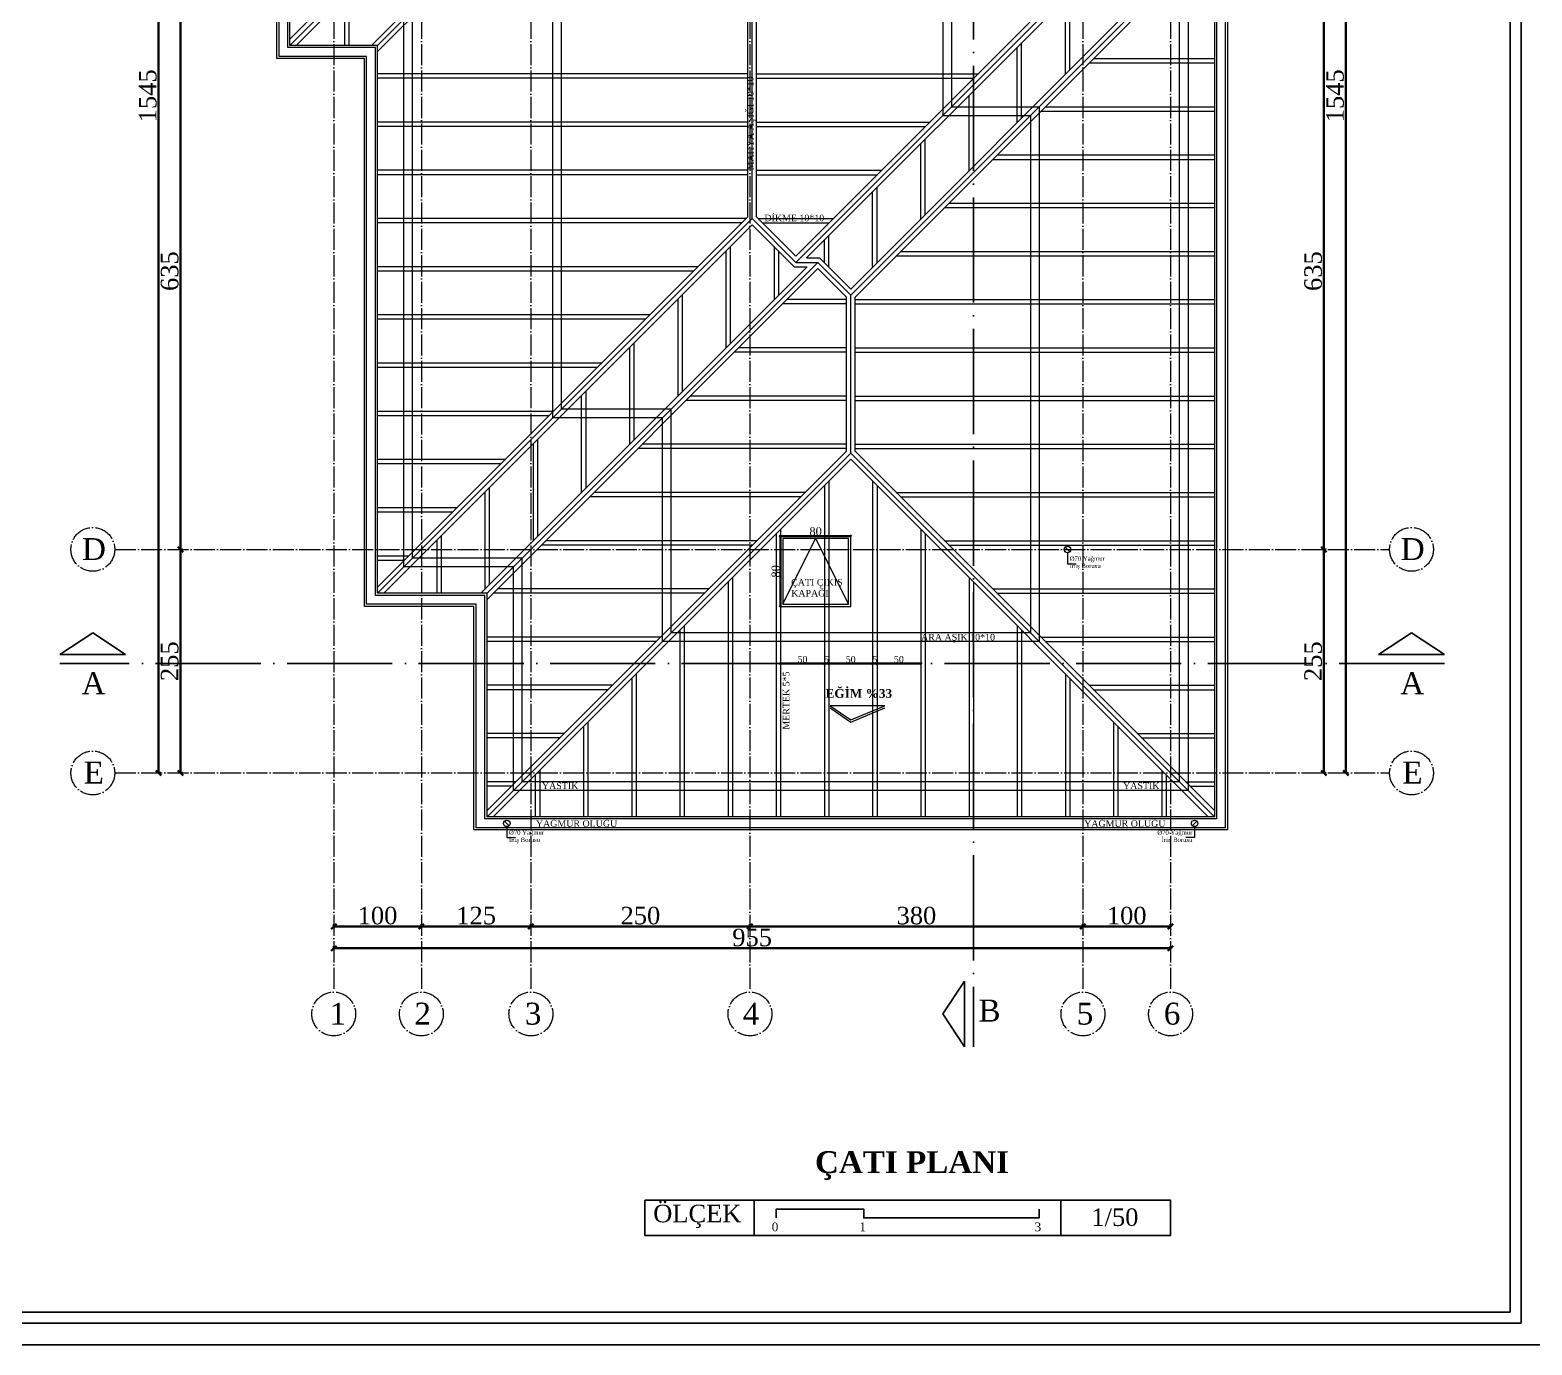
# Model space of a CAD drawing. Header units: metres. Extents: x -5196 to 34307, y 7076 to 19260.
# Drawn here: x 16830 to 18545, y 9174 to 10674 of the extents above; entities that cross this region are included whole.
import ezdxf

# ---------------------------------------------------------------- set-up
doc = ezdxf.new("R2010")
doc.units = ezdxf.units.M
doc.linetypes.add('ACAD_ISO04W100', pattern=[30, 24, -3, 0, -3])
doc.layers.add('YLZ-AKS', color=7, linetype='ACAD_ISO04W100', lineweight=5, true_color=0x2e2f36)
for name, color, linetype, lineweight in [('YLZ-ALAN HESABI', 41, 'Continuous', 35), ('YLZ-DUVAR', 151, 'Continuous', 20), ('YLZ-TEFRİŞ', 191, 'Continuous', 20), ('YLZ-YAĞMUR İNİŞ BORUSU', 223, 'Continuous', 15), ('YLZ-ÇATI', 241, 'Continuous', 13), ('YLZ-ÖLÇÜ', 251, 'Continuous', 5)]:
    doc.layers.add(name, color=color, linetype=linetype, lineweight=lineweight)
for name, color, linetype in [('YLZ-Kesit Çizgisi', 10, 'Continuous'), ('YLZ-PAFTA', 165, 'Continuous'), ('YLZ-YAZI', 113, 'Continuous')]:
    doc.layers.add(name, color=color, linetype=linetype)
doc.styles.add('ARIAL', font='times.ttf')
doc.dimstyles.new('YLZ - Dış Ölçü', dxfattribs={"dimscale": 2, "dimtxt": 10, "dimasz": 3, "dimexe": 1.25, "dimexo": 1, "dimgap": 1, "dimtad": 1, "dimdec": 1, "dimrnd": 0.5, "dimtxsty": 'ARIAL', "dimblk": 'OBLIQUE', "dimcen": 1, "dimclrd": 250, "dimclre": 250, "dimclrt": 150, "dimadec": 0, "dimazin": 0, "dimtfac": 1, "dimtdec": 1, "dimtmove": 1, "dimatfit": 3, "dimldrblk": 'OBLIQUE', "dimfxl": 0, "dimarcsym": 0})
doc.dimstyles.new('YLZ - İç Ölçü', dxfattribs={"dimscale": 0.75, "dimtxt": 10, "dimasz": 3, "dimexe": 1.25, "dimexo": 1, "dimgap": 1, "dimtad": 1, "dimdec": 1, "dimrnd": 0.5, "dimtxsty": 'ARIAL', "dimblk": 'OBLIQUE', "dimcen": 1, "dimclrd": 256, "dimclre": 256, "dimclrt": 125, "dimadec": 0, "dimazin": 0, "dimtfac": 1, "dimtdec": 1, "dimtmove": 1, "dimatfit": 3, "dimldrblk": 'OBLIQUE', "dimfxl": 0, "dimarcsym": 0})

# ---------------------------------------------------------------- blocks, each defined once
blk = doc.blocks.new('Çatı')
at = {"layer": 'YLZ-ÇATI'}
for p, q in [((18588.2, 10526.9), (19020.7, 10959.4)), ((18588.2, 10534), (19013.6, 10959.4)), ((18595.2, 10526.9), (19022.7, 10954.4)), ((18681.1, 10526.9), (19108.6, 10954.4)), ((18688.2, 10526.9), (19115.7, 10954.4)), ((19115.7, 10329.4), (19115.7, 10954.4)), ((19120.7, 10331.5), (19120.7, 10956.5)), ((18688.2, 10519.8), (19110.7, 10942.3)), ((19110.7, 10331.5), (19110.7, 10942.3)), ((19543.2, 10664), (19165.7, 10286.5)), ((19543.2, 10656.9), (19165.7, 10279.4)), ((19550.2, 10656.9), (19177.7, 10284.4)), ((19228.2, 10241.9), (19643.2, 10656.9)), ((19228.2, 10249), (19636.1, 10656.9)), ((19233.2, 10239.8), (19643.2, 10649.8)), ((18650.7, 10526.9), (18650.7, 10582.3)), ((18655.7, 10526.9), (18655.7, 10587.3)), ((19473.2, 10494), (19473.2, 10579.8)), ((19478.2, 10499), (19478.2, 10584.8)), ((19418.2, 10439), (19418.2, 10524.8)), ((19423.2, 10444), (19423.2, 10529.8)), ((19505.2, 10511.9), (19643.2, 10511.9)), ((19110.7, 10494.4), (18688.2, 10494.4)), ((19120.7, 10494.4), (19373.6, 10494.4)), ((19500.2, 10506.9), (19643.2, 10506.9)), ((19110.7, 10489.4), (18688.2, 10489.4)), ((19120.7, 10489.4), (19368.6, 10489.4)), ((19368.2, 10389), (19368.2, 10474.8)), ((19363.2, 10384), (19363.2, 10469.8)), ((19450.2, 10456.9), (19643.2, 10456.9)), ((19110.7, 10439.4), (18688.2, 10439.4)), ((19120.7, 10439.4), (19318.6, 10439.4)), ((19445.2, 10451.9), (19643.2, 10451.9)), ((19110.7, 10434.4), (18688.2, 10434.4)), ((19120.7, 10434.4), (19313.6, 10434.4)), ((19308.2, 10329), (19308.2, 10414.8)), ((19313.2, 10334), (19313.2, 10419.8)), ((19390.2, 10396.9), (19643.2, 10396.9)), ((19395.2, 10401.9), (19643.2, 10401.9)), ((19110.7, 10384.4), (18688.2, 10384.4)), ((19110.7, 10379.4), (18688.2, 10379.4)), ((19120.7, 10384.4), (19263.6, 10384.4)), ((19120.7, 10379.4), (19258.6, 10379.4)), ((19253.2, 10274), (19253.2, 10359.8)), ((19258.2, 10279), (19258.2, 10364.8)), ((19335.2, 10341.9), (19643.2, 10341.9)), ((19340.2, 10346.9), (19643.2, 10346.9)), ((18688.2, 9909), (19110.7, 10331.5)), ((18688.2, 9901.9), (19115.7, 10329.4)), ((19108.6, 10329.4), (18688.2, 10329.4)), ((19103.6, 10324.4), (18688.2, 10324.4)), ((18695.2, 9901.9), (19115.7, 10322.3)), ((19115.7, 10329.4), (19165.7, 10279.4)), ((19115.7, 10322.3), (19163.6, 10274.4)), ((19120.7, 10331.5), (19165.7, 10286.5)), ((19122.7, 10329.4), (19208.6, 10329.4)), ((19127.7, 10324.4), (19203.6, 10324.4)), ((19198.2, 10279), (19198.2, 10304.8)), ((19203.2, 10274), (19203.2, 10309.8)), ((19085.7, 10292.3), (19085.7, 10181.5)), ((19090.7, 10297.3), (19090.7, 10186.5)), ((19140.7, 10297.3), (19140.7, 10236.5)), ((19145.7, 10292.3), (19145.7, 10241.5)), ((19280.2, 10286.9), (19643.2, 10286.9)), ((19285.2, 10291.9), (19643.2, 10291.9)), ((19053.6, 10274.4), (18688.2, 10274.4)), ((19048.6, 10269.4), (18688.2, 10269.4)), ((18806.1, 9901.9), (19178.6, 10274.4)), ((18813.2, 9901.9), (19190.7, 10279.4)), ((18813.2, 9894.8), (19190.7, 10272.3)), ((19163.6, 10274.4), (19178.6, 10274.4)), ((19165.7, 10279.4), (19190.7, 10279.4)), ((19177.7, 10284.4), (19192.7, 10284.4)), ((19190.7, 10279.4), (19228.2, 10241.9)), ((19190.7, 10272.3), (19223.2, 10239.8)), ((19192.7, 10284.4), (19228.2, 10249)), ((19030.7, 10237.3), (19030.7, 10126.5)), ((19035.7, 10242.3), (19035.7, 10131.5)), ((19223.2, 10236.9), (19155.2, 10236.9)), ((19223.2, 10064), (19223.2, 10239.8)), ((19228.2, 10061.9), (19228.2, 10241.9)), ((19233.2, 10064), (19233.2, 10239.8)), ((19233.2, 10236.9), (19643.2, 10236.9)), ((18998.6, 10219.4), (18688.2, 10219.4)), ((19223.2, 10231.9), (19150.2, 10231.9)), ((19233.2, 10231.9), (19643.2, 10231.9)), ((18993.6, 10214.4), (18688.2, 10214.4)), ((18975.7, 10182.3), (18975.7, 10071.5)), ((18980.7, 10187.3), (18980.7, 10076.5)), ((19223.2, 10181.9), (19100.2, 10181.9)), ((19233.2, 10181.9), (19643.2, 10181.9)), ((19223.2, 10176.9), (19095.2, 10176.9)), ((19233.2, 10176.9), (19643.2, 10176.9)), ((18943.6, 10164.4), (18688.2, 10164.4)), ((18938.6, 10159.4), (18688.2, 10159.4)), ((18925.7, 10132.3), (18925.7, 10021.5)), ((18920.7, 10127.3), (18920.7, 10016.5)), ((19223.2, 10121.9), (19040.2, 10121.9)), ((19223.2, 10126.9), (19045.2, 10126.9)), ((19233.2, 10126.9), (19643.2, 10126.9)), ((19233.2, 10121.9), (19643.2, 10121.9)), ((18888.6, 10109.4), (18688.2, 10109.4)), ((18883.6, 10104.4), (18688.2, 10104.4)), ((18813.2, 9654), (19223.2, 10064)), ((18813.2, 9646.9), (19228.2, 10061.9)), ((18865.7, 10072.3), (18865.7, 9961.5)), ((18870.7, 10077.3), (18870.7, 9966.5)), ((19223.2, 10066.9), (18985.2, 10066.9)), ((19223.2, 10071.9), (18990.2, 10071.9)), ((19228.2, 10061.9), (19643.2, 9646.9)), ((19233.2, 10071.9), (19643.2, 10071.9)), ((19233.2, 10066.9), (19643.2, 10066.9)), ((19233.2, 10064), (19643.2, 9654)), ((18833.6, 10054.4), (18688.2, 10054.4)), ((18828.6, 10049.4), (18688.2, 10049.4)), ((18820.2, 9646.9), (19228.2, 10054.8)), ((19228.2, 10054.8), (19636.1, 9646.9)), ((19203.2, 10029.8), (19203.2, 9646.9)), ((19253.2, 10029.8), (19253.2, 9646.9)), ((18810.7, 10017.3), (18810.7, 9906.5)), ((18815.7, 10022.3), (18815.7, 9911.5)), ((19171.1, 10011.9), (18930.2, 10011.9)), ((19176.1, 10016.9), (18935.2, 10016.9)), ((19198.2, 10024.8), (19198.2, 9646.9)), ((19258.2, 10024.8), (19258.2, 9646.9)), ((19280.2, 10016.9), (19643.2, 10016.9)), ((19285.2, 10011.9), (19643.2, 10011.9)), ((18778.6, 9999.4), (18688.2, 9999.4)), ((18773.6, 9994.4), (18688.2, 9994.4)), ((18755.7, 9962.3), (18755.7, 9901.9)), ((18760.7, 9967.3), (18760.7, 9901.9)), ((19121.1, 9961.9), (18880.2, 9961.9)), ((19143.2, 9969.8), (19143.2, 9646.9)), ((19148.2, 9974.8), (19148.2, 9646.9)), ((19308.2, 9974.8), (19308.2, 9646.9)), ((19313.2, 9969.8), (19313.2, 9646.9)), ((19335.2, 9961.9), (19643.2, 9961.9)), ((18723.6, 9944.4), (18688.2, 9944.4)), ((19116.1, 9956.9), (18875.2, 9956.9)), ((19340.2, 9956.9), (19643.2, 9956.9)), ((18718.6, 9939.4), (18688.2, 9939.4)), ((19088.2, 9914.8), (19088.2, 9646.9)), ((19093.2, 9919.8), (19093.2, 9646.9)), ((19363.2, 9919.8), (19363.2, 9646.9)), ((19368.2, 9914.8), (19368.2, 9646.9)), ((19061.1, 9901.9), (18820.2, 9901.9)), ((19066.1, 9906.9), (18825.2, 9906.9)), ((19390.2, 9906.9), (19643.2, 9906.9)), ((19395.2, 9901.9), (19643.2, 9901.9)), ((19033.2, 9859.8), (19033.2, 9646.9)), ((19038.2, 9864.8), (19038.2, 9646.9)), ((19418.2, 9864.8), (19418.2, 9646.9)), ((19423.2, 9859.8), (19423.2, 9646.9)), ((19011.1, 9851.9), (18813.2, 9851.9)), ((19006.1, 9846.9), (18813.2, 9846.9)), ((19445.2, 9851.9), (19643.2, 9851.9)), ((19450.2, 9846.9), (19643.2, 9846.9)), ((18978.2, 9804.8), (18978.2, 9646.9)), ((18983.2, 9809.8), (18983.2, 9646.9)), ((19473.2, 9809.8), (19473.2, 9646.9)), ((19478.2, 9804.8), (19478.2, 9646.9)), ((18956.1, 9796.9), (18813.2, 9796.9)), ((18951.1, 9791.9), (18813.2, 9791.9)), ((19500.2, 9796.9), (19643.2, 9796.9)), ((19505.2, 9791.9), (19643.2, 9791.9)), ((18928.2, 9754.8), (18928.2, 9646.9)), ((19528.2, 9754.8), (19528.2, 9646.9)), ((18901.1, 9741.9), (18813.2, 9741.9)), ((18896.1, 9736.9), (18813.2, 9736.9)), ((18923.2, 9749.8), (18923.2, 9646.9)), ((19533.2, 9749.8), (19533.2, 9646.9)), ((19555.2, 9741.9), (19643.2, 9741.9)), ((19560.2, 9736.9), (19643.2, 9736.9)), ((18846.1, 9686.9), (18813.2, 9686.9)), ((18868.2, 9694.8), (18868.2, 9646.9)), ((18873.2, 9699.8), (18873.2, 9646.9)), ((19583.2, 9699.8), (19583.2, 9646.9)), ((19588.2, 9694.8), (19588.2, 9646.9)), ((19610.2, 9686.9), (19643.2, 9686.9)), ((18841.1, 9681.9), (18813.2, 9681.9)), ((19615.2, 9681.9), (19643.2, 9681.9))]:
    blk.add_line(p, q, dxfattribs=at)
for points in [[(18573.2, 11406.9), (19558.2, 11406.9), (19558.2, 10671.9), (19658.2, 10671.9), (19658.2, 9631.9), (18798.2, 9631.9), (18798.2, 9886.9), (18673.2, 9886.9), (18673.2, 10511.9), (18573.2, 10511.9)], [(18575.7, 11404.4), (19555.7, 11404.4), (19555.7, 10669.4), (19655.7, 10669.4), (19655.7, 9634.4), (18800.7, 9634.4), (18800.7, 9889.4), (18675.7, 9889.4), (18675.7, 10514.4), (18575.7, 10514.4)], [(18585.7, 11394.4), (19545.7, 11394.4), (19545.7, 10659.4), (19645.7, 10659.4), (19645.7, 9644.4), (18810.7, 9644.4), (18810.7, 9899.4), (18685.7, 9899.4), (18685.7, 10524.4), (18585.7, 10524.4)], [(18588.2, 11391.9), (19543.2, 11391.9), (19543.2, 10656.9), (19643.2, 10656.9), (19643.2, 9646.9), (18813.2, 9646.9), (18813.2, 9901.9), (18688.2, 9901.9), (18688.2, 10526.9), (18588.2, 10526.9)], [(18618.2, 11361.9), (19513.2, 11361.9), (19513.2, 10626.9), (19613.2, 10626.9), (19613.2, 9676.9), (18843.2, 9676.9), (18843.2, 9931.9), (18718.2, 9931.9), (18718.2, 10556.9), (18618.2, 10556.9)], [(18628.2, 11351.9), (19503.2, 11351.9), (19503.2, 10616.9), (19603.2, 10616.9), (19603.2, 9686.9), (18853.2, 9686.9), (18853.2, 9941.9), (18728.2, 9941.9), (18728.2, 10566.9), (18628.2, 10566.9)], [(18788.2, 11191.9), (19343.2, 11191.9), (19343.2, 10456.9), (19443.2, 10456.9), (19443.2, 9846.9), (19013.2, 9846.9), (19013.2, 10101.9), (18888.2, 10101.9), (18888.2, 10726.9), (18788.2, 10726.9)], [(18798.2, 11181.9), (19333.2, 11181.9), (19333.2, 10446.9), (19433.2, 10446.9), (19433.2, 9856.9), (19023.2, 9856.9), (19023.2, 10111.9), (18898.2, 10111.9), (18898.2, 10736.9), (18798.2, 10736.9)]]:
    blk.add_lwpolyline(points, close=True, dxfattribs=at)
blk = doc.blocks.new('Aks')
at = {"layer": 'YLZ-AKS'}
for p, q in [((479095.8, 4514594.6), (479095.8, 4512399.6)), ((479195.8, 4514594.6), (479195.8, 4512399.6)), ((479320.8, 4514594.6), (479320.8, 4512399.6)), ((479570.8, 4514594.6), (479570.8, 4512399.6)), ((479950.8, 4514594.6), (479950.8, 4512399.6)), ((480050.8, 4514594.6), (480050.8, 4512399.6)), ((478845.8, 4512904.6), (480300.8, 4512904.6)), ((478845.8, 4512649.6), (480300.8, 4512649.6))]:
    blk.add_line(p, q, dxfattribs=at)
for centre in [(478820.8, 4512904.6), (480325.8, 4512904.6), (478820.8, 4512649.6), (480325.8, 4512649.6), (479095.8, 4512374.6), (479195.8, 4512374.6), (479320.8, 4512374.6), (479570.8, 4512374.6), (479950.8, 4512374.6), (480050.8, 4512374.6)]:
    blk.add_circle(centre, 25, dxfattribs=at)
at = {"layer": 'YLZ-Kesit Çizgisi', "linetype": 'ACAD_ISO04W100', "ltscale": 5}
for p, q in [((479825.8, 4514657.1), (479825.8, 4512337.1)), ((480363.3, 4512774.6), (478783.3, 4512774.6))]:
    blk.add_line(p, q, dxfattribs=at)
for points in [[(478858.3, 4512784.6), (478820.8, 4512809.6), (478783.3, 4512784.6), (478858.3, 4512784.6)], [(480363.3, 4512784.6), (480325.8, 4512809.6), (480288.3, 4512784.6), (480363.3, 4512784.6)], [(479815.8, 4512337.1), (479790.8, 4512374.6), (479815.8, 4512412.1), (479815.8, 4512337.1)]]:
    blk.add_lwpolyline(points, dxfattribs=at)
at = {"layer": 'YLZ-Kesit Çizgisi', "linetype": 'ACAD_ISO04W100', "ltscale": 5, "char_height": 25, "attachment_point": 1, "style": 'ARIAL'}
for s, insert in [('A', (478808, 4512764.4)), ('A', (480313, 4512764.4)), ('B', (479831.6, 4512391))]:
    blk.add_mtext_dynamic_manual_height_columns(s, width=209.742, gutter_width=12.5, heights=[104], dxfattribs=dict(at, insert=insert))
at = {"layer": 'YLZ-YAZI', "char_height": 25, "attachment_point": 1, "style": 'ARIAL'}
for s, insert in [('\\pi3.44871;D', (478805.1, 4512917.5)), ('\\pi3.44871;D', (480310.1, 4512917.5)), ('\\pi5.28721;E', (478805.1, 4512662.5)), ('\\pi5.28721;E', (480310.1, 4512662.5)), ('\\pi10.94691;1', (479080.1, 4512387.5)), ('\\pi7.69349;2', (479180.1, 4512387.5)), ('\\pi8.81101;3', (479305.1, 4512387.5)), ('\\pi7.45917;4', (479555.1, 4512387.5)), ('\\pi8.63076;5', (479935.1, 4512387.5)), ('\\pi8.03595;6', (480035.1, 4512387.5))]:
    blk.add_mtext_dynamic_manual_height_columns(s, width=31.519, gutter_width=12.5, heights=[8.55], dxfattribs=dict(at, insert=insert))
blk = doc.blocks.new('_Oblique')
at = {"color": 0, "linetype": 'ByBlock', "lineweight": -2}
blk.add_line((-0.5, -0.5), (0.5, 0.5), dxfattribs=at)
blk = doc.blocks.new('*D6169')
at = {"layer": 'Defpoints', "color": 0, "transparency": 16777216}
for p in [(16977.1, 8371.3), (16977.1, 8371.3), (16977.1, 6826.3)]:
    blk.add_point(p, dxfattribs=at)
at = {"layer": 'YLZ-ÖLÇÜ', "color": 250, "lineweight": -2, "transparency": 16777216}
for p, q in [((16977.1, 8371.3), (16979.6, 8371.3)), ((16977.1, 6826.3), (16977.1, 8371.3)), ((16977.1, 6826.3), (16979.6, 6826.3))]:
    blk.add_line(p, q, dxfattribs=at)
at = {"layer": 'YLZ-ÖLÇÜ', "color": 250, "lineweight": -2, "transparency": 16777216, "xscale": 6, "yscale": 6, "zscale": 6}
for p, rotation in [((16977.1, 8371.3), 90), ((16977.1, 6826.3), 270)]:
    blk.add_blockref('_Oblique', p, dxfattribs=dict(at, rotation=rotation))
at = {"layer": 'YLZ-ÖLÇÜ', "color": 150, "transparency": 16777216, "insert": (16964.9, 7598.8), "char_height": 20, "attachment_point": 5, "rotation": 90, "style": 'ARIAL'}
blk.add_mtext('1545', dxfattribs=at)
blk = doc.blocks.new('*D6172')
at = {"layer": 'Defpoints', "color": 0, "transparency": 16777216}
for p in [(17002.1, 7716.3), (17002.1, 7081.3), (17002.1, 7081.3)]:
    blk.add_point(p, dxfattribs=at)
at = {"layer": 'YLZ-ÖLÇÜ', "color": 250, "lineweight": -2, "transparency": 16777216}
for p, q in [((17002.1, 7716.3), (17004.6, 7716.3)), ((17002.1, 7716.3), (17002.1, 7081.3)), ((17002.1, 7081.3), (17004.6, 7081.3))]:
    blk.add_line(p, q, dxfattribs=at)
at = {"layer": 'YLZ-ÖLÇÜ', "color": 250, "lineweight": -2, "transparency": 16777216, "xscale": 6, "yscale": 6, "zscale": 6}
for p, rotation in [((17002.1, 7716.3), 90), ((17002.1, 7081.3), 270)]:
    blk.add_blockref('_Oblique', p, dxfattribs=dict(at, rotation=rotation))
at = {"layer": 'YLZ-ÖLÇÜ', "color": 150, "transparency": 16777216, "insert": (16989.9, 7398.8), "char_height": 20, "attachment_point": 5, "rotation": 90, "style": 'ARIAL'}
blk.add_mtext('635', dxfattribs=at)
blk = doc.blocks.new('*D6173')
at = {"layer": 'Defpoints', "color": 0, "transparency": 16777216}
for p in [(17002.1, 7081.3), (17002.1, 6826.3), (17002.1, 6826.3)]:
    blk.add_point(p, dxfattribs=at)
at = {"layer": 'YLZ-ÖLÇÜ', "color": 250, "lineweight": -2, "transparency": 16777216}
for p, q in [((17002.1, 7081.3), (17004.6, 7081.3)), ((17002.1, 7081.3), (17002.1, 6826.3)), ((17002.1, 6826.3), (17004.6, 6826.3))]:
    blk.add_line(p, q, dxfattribs=at)
at = {"layer": 'YLZ-ÖLÇÜ', "color": 250, "lineweight": -2, "transparency": 16777216, "xscale": 6, "yscale": 6, "zscale": 6}
for p, rotation in [((17002.1, 7081.3), 90), ((17002.1, 6826.3), 270)]:
    blk.add_blockref('_Oblique', p, dxfattribs=dict(at, rotation=rotation))
at = {"layer": 'YLZ-ÖLÇÜ', "color": 150, "transparency": 16777216, "insert": (16989.9, 6953.8), "char_height": 20, "attachment_point": 5, "rotation": 90, "style": 'ARIAL'}
blk.add_mtext('255', dxfattribs=at)
blk = doc.blocks.new('*D6174')
at = {"layer": 'Defpoints', "color": 0, "transparency": 16777216}
for p in [(18332.1, 8371.3), (18332.1, 6826.3), (18332.1, 6826.3)]:
    blk.add_point(p, dxfattribs=at)
at = {"layer": 'YLZ-ÖLÇÜ', "color": 250, "lineweight": -2, "transparency": 16777216}
for p, q in [((18332.1, 8371.3), (18334.6, 8371.3)), ((18332.1, 8371.3), (18332.1, 6826.3)), ((18332.1, 6826.3), (18334.6, 6826.3))]:
    blk.add_line(p, q, dxfattribs=at)
at = {"layer": 'YLZ-ÖLÇÜ', "color": 250, "lineweight": -2, "transparency": 16777216, "xscale": 6, "yscale": 6, "zscale": 6}
for p, rotation in [((18332.1, 8371.3), 90), ((18332.1, 6826.3), 270)]:
    blk.add_blockref('_Oblique', p, dxfattribs=dict(at, rotation=rotation))
at = {"layer": 'YLZ-ÖLÇÜ', "color": 150, "transparency": 16777216, "insert": (18319.9, 7598.8), "char_height": 20, "attachment_point": 5, "rotation": 90, "style": 'ARIAL'}
blk.add_mtext('1545', dxfattribs=at)
blk = doc.blocks.new('*D6175')
at = {"layer": 'Defpoints', "color": 0, "transparency": 16777216}
for p in [(18307.1, 7081.3), (18307.1, 7081.3), (18307.1, 6826.3)]:
    blk.add_point(p, dxfattribs=at)
at = {"layer": 'YLZ-ÖLÇÜ', "color": 250, "lineweight": -2, "transparency": 16777216}
for p, q in [((18307.1, 7081.3), (18309.6, 7081.3)), ((18307.1, 6826.3), (18307.1, 7081.3)), ((18307.1, 6826.3), (18309.6, 6826.3))]:
    blk.add_line(p, q, dxfattribs=at)
at = {"layer": 'YLZ-ÖLÇÜ', "color": 250, "lineweight": -2, "transparency": 16777216, "xscale": 6, "yscale": 6, "zscale": 6}
for p, rotation in [((18307.1, 7081.3), 90), ((18307.1, 6826.3), 270)]:
    blk.add_blockref('_Oblique', p, dxfattribs=dict(at, rotation=rotation))
at = {"layer": 'YLZ-ÖLÇÜ', "color": 150, "transparency": 16777216, "insert": (18294.9, 6953.8), "char_height": 20, "attachment_point": 5, "rotation": 90, "style": 'ARIAL'}
blk.add_mtext('255', dxfattribs=at)
blk = doc.blocks.new('*D6176')
at = {"layer": 'Defpoints', "color": 0, "transparency": 16777216}
for p in [(18307.1, 7716.3), (18307.1, 7716.3), (18307.1, 7081.3)]:
    blk.add_point(p, dxfattribs=at)
at = {"layer": 'YLZ-ÖLÇÜ', "color": 250, "lineweight": -2, "transparency": 16777216}
for p, q in [((18307.1, 7716.3), (18309.6, 7716.3)), ((18307.1, 7081.3), (18307.1, 7716.3)), ((18307.1, 7081.3), (18309.6, 7081.3))]:
    blk.add_line(p, q, dxfattribs=at)
at = {"layer": 'YLZ-ÖLÇÜ', "color": 250, "lineweight": -2, "transparency": 16777216, "xscale": 6, "yscale": 6, "zscale": 6}
for p, rotation in [((18307.1, 7716.3), 90), ((18307.1, 7081.3), 270)]:
    blk.add_blockref('_Oblique', p, dxfattribs=dict(at, rotation=rotation))
at = {"layer": 'YLZ-ÖLÇÜ', "color": 150, "transparency": 16777216, "insert": (18294.9, 7398.8), "char_height": 20, "attachment_point": 5, "rotation": 90, "style": 'ARIAL'}
blk.add_mtext('635', dxfattribs=at)
blk = doc.blocks.new('*D6179')
at = {"layer": 'Defpoints', "color": 0, "transparency": 16777216}
for p in [(17177.1, 6626.3), (18132.1, 6626.3), (18132.1, 6626.3)]:
    blk.add_point(p, dxfattribs=at)
at = {"layer": 'YLZ-ÖLÇÜ', "color": 250, "lineweight": -2, "transparency": 16777216}
for p, q in [((17177.1, 6626.3), (17177.1, 6628.8)), ((17177.1, 6626.3), (18132.1, 6626.3)), ((18132.1, 6626.3), (18132.1, 6628.8))]:
    blk.add_line(p, q, dxfattribs=at)
at = {"layer": 'YLZ-ÖLÇÜ', "color": 250, "lineweight": -2, "transparency": 16777216, "xscale": 6, "yscale": 6, "zscale": 6, "rotation": 180}
blk.add_blockref('_Oblique', (17177.1, 6626.3), dxfattribs=at)
at = {"layer": 'YLZ-ÖLÇÜ', "color": 250, "lineweight": -2, "transparency": 16777216, "xscale": 6, "yscale": 6, "zscale": 6}
blk.add_blockref('_Oblique', (18132.1, 6626.3), dxfattribs=at)
at = {"layer": 'YLZ-ÖLÇÜ', "color": 150, "transparency": 16777216, "insert": (17654.6, 6638.5), "char_height": 20, "attachment_point": 5, "style": 'ARIAL'}
blk.add_mtext('955', dxfattribs=at)
blk = doc.blocks.new('*D6180')
at = {"layer": 'Defpoints', "color": 0, "transparency": 16777216}
for p in [(17177.1, 6651.3), (17277.1, 6651.3), (17277.1, 6651.3)]:
    blk.add_point(p, dxfattribs=at)
at = {"layer": 'YLZ-ÖLÇÜ', "color": 250, "lineweight": -2, "transparency": 16777216}
for p, q in [((17177.1, 6651.3), (17177.1, 6653.8)), ((17177.1, 6651.3), (17277.1, 6651.3)), ((17277.1, 6651.3), (17277.1, 6653.8))]:
    blk.add_line(p, q, dxfattribs=at)
at = {"layer": 'YLZ-ÖLÇÜ', "color": 250, "lineweight": -2, "transparency": 16777216, "xscale": 6, "yscale": 6, "zscale": 6, "rotation": 180}
blk.add_blockref('_Oblique', (17177.1, 6651.3), dxfattribs=at)
at = {"layer": 'YLZ-ÖLÇÜ', "color": 250, "lineweight": -2, "transparency": 16777216, "xscale": 6, "yscale": 6, "zscale": 6}
blk.add_blockref('_Oblique', (17277.1, 6651.3), dxfattribs=at)
at = {"layer": 'YLZ-ÖLÇÜ', "color": 150, "transparency": 16777216, "insert": (17227.1, 6663.5), "char_height": 20, "attachment_point": 5, "style": 'ARIAL'}
blk.add_mtext('100', dxfattribs=at)
blk = doc.blocks.new('*D6181')
at = {"layer": 'Defpoints', "color": 0, "transparency": 16777216}
for p in [(17277.1, 6651.3), (17402.1, 6651.3), (17402.1, 6651.3)]:
    blk.add_point(p, dxfattribs=at)
at = {"layer": 'YLZ-ÖLÇÜ', "color": 250, "lineweight": -2, "transparency": 16777216}
for p, q in [((17277.1, 6651.3), (17277.1, 6653.8)), ((17277.1, 6651.3), (17402.1, 6651.3)), ((17402.1, 6651.3), (17402.1, 6653.8))]:
    blk.add_line(p, q, dxfattribs=at)
at = {"layer": 'YLZ-ÖLÇÜ', "color": 250, "lineweight": -2, "transparency": 16777216, "xscale": 6, "yscale": 6, "zscale": 6, "rotation": 180}
blk.add_blockref('_Oblique', (17277.1, 6651.3), dxfattribs=at)
at = {"layer": 'YLZ-ÖLÇÜ', "color": 250, "lineweight": -2, "transparency": 16777216, "xscale": 6, "yscale": 6, "zscale": 6}
blk.add_blockref('_Oblique', (17402.1, 6651.3), dxfattribs=at)
at = {"layer": 'YLZ-ÖLÇÜ', "color": 150, "transparency": 16777216, "insert": (17339.6, 6663.5), "char_height": 20, "attachment_point": 5, "style": 'ARIAL'}
blk.add_mtext('125', dxfattribs=at)
blk = doc.blocks.new('*D6182')
at = {"layer": 'Defpoints', "color": 0, "transparency": 16777216}
for p in [(17402.1, 6651.3), (17652.1, 6651.3), (17652.1, 6651.3)]:
    blk.add_point(p, dxfattribs=at)
at = {"layer": 'YLZ-ÖLÇÜ', "color": 250, "lineweight": -2, "transparency": 16777216}
for p, q in [((17402.1, 6651.3), (17402.1, 6653.8)), ((17402.1, 6651.3), (17652.1, 6651.3)), ((17652.1, 6651.3), (17652.1, 6653.8))]:
    blk.add_line(p, q, dxfattribs=at)
at = {"layer": 'YLZ-ÖLÇÜ', "color": 250, "lineweight": -2, "transparency": 16777216, "xscale": 6, "yscale": 6, "zscale": 6, "rotation": 180}
blk.add_blockref('_Oblique', (17402.1, 6651.3), dxfattribs=at)
at = {"layer": 'YLZ-ÖLÇÜ', "color": 250, "lineweight": -2, "transparency": 16777216, "xscale": 6, "yscale": 6, "zscale": 6}
blk.add_blockref('_Oblique', (17652.1, 6651.3), dxfattribs=at)
at = {"layer": 'YLZ-ÖLÇÜ', "color": 150, "transparency": 16777216, "insert": (17527.1, 6663.5), "char_height": 20, "attachment_point": 5, "style": 'ARIAL'}
blk.add_mtext('250', dxfattribs=at)
blk = doc.blocks.new('*D6183')
at = {"layer": 'Defpoints', "color": 0, "transparency": 16777216}
for p in [(17652.1, 6651.3), (18032.1, 6651.3), (18032.1, 6651.3)]:
    blk.add_point(p, dxfattribs=at)
at = {"layer": 'YLZ-ÖLÇÜ', "color": 250, "lineweight": -2, "transparency": 16777216}
for p, q in [((17652.1, 6651.3), (17652.1, 6653.8)), ((17652.1, 6651.3), (18032.1, 6651.3)), ((18032.1, 6651.3), (18032.1, 6653.8))]:
    blk.add_line(p, q, dxfattribs=at)
at = {"layer": 'YLZ-ÖLÇÜ', "color": 250, "lineweight": -2, "transparency": 16777216, "xscale": 6, "yscale": 6, "zscale": 6, "rotation": 180}
blk.add_blockref('_Oblique', (17652.1, 6651.3), dxfattribs=at)
at = {"layer": 'YLZ-ÖLÇÜ', "color": 250, "lineweight": -2, "transparency": 16777216, "xscale": 6, "yscale": 6, "zscale": 6}
blk.add_blockref('_Oblique', (18032.1, 6651.3), dxfattribs=at)
at = {"layer": 'YLZ-ÖLÇÜ', "color": 150, "transparency": 16777216, "insert": (17842.1, 6663.5), "char_height": 20, "attachment_point": 5, "style": 'ARIAL'}
blk.add_mtext('380', dxfattribs=at)
blk = doc.blocks.new('*D6184')
at = {"layer": 'Defpoints', "color": 0, "transparency": 16777216}
for p in [(18032.1, 6651.3), (18132.1, 6651.3), (18132.1, 6651.3)]:
    blk.add_point(p, dxfattribs=at)
at = {"layer": 'YLZ-ÖLÇÜ', "color": 250, "lineweight": -2, "transparency": 16777216}
for p, q in [((18032.1, 6651.3), (18032.1, 6653.8)), ((18032.1, 6651.3), (18132.1, 6651.3)), ((18132.1, 6651.3), (18132.1, 6653.8))]:
    blk.add_line(p, q, dxfattribs=at)
at = {"layer": 'YLZ-ÖLÇÜ', "color": 250, "lineweight": -2, "transparency": 16777216, "xscale": 6, "yscale": 6, "zscale": 6, "rotation": 180}
blk.add_blockref('_Oblique', (18032.1, 6651.3), dxfattribs=at)
at = {"layer": 'YLZ-ÖLÇÜ', "color": 250, "lineweight": -2, "transparency": 16777216, "xscale": 6, "yscale": 6, "zscale": 6}
blk.add_blockref('_Oblique', (18132.1, 6651.3), dxfattribs=at)
at = {"layer": 'YLZ-ÖLÇÜ', "color": 150, "transparency": 16777216, "insert": (18082.1, 6663.5), "char_height": 20, "attachment_point": 5, "style": 'ARIAL'}
blk.add_mtext('100', dxfattribs=at)
blk = doc.blocks.new('*D6362')
at = {"layer": 'Defpoints', "color": 0, "transparency": 16777216}
for p in [(491744.8, 4506720.3), (491794.8, 4506720.3), (491794.8, 4506720.3)]:
    blk.add_point(p, dxfattribs=at)
at = {"layer": 'YLZ-ÖLÇÜ', "color": 251, "lineweight": -2, "transparency": 16777216}
for p, q in [((491744.8, 4506720.3), (491744.8, 4506721.2)), ((491744.8, 4506720.3), (491794.8, 4506720.3)), ((491794.8, 4506720.3), (491794.8, 4506721.2))]:
    blk.add_line(p, q, dxfattribs=at)
at = {"layer": 'YLZ-ÖLÇÜ', "color": 251, "lineweight": -2, "transparency": 16777216, "xscale": 2.25, "yscale": 2.25, "zscale": 2.25, "rotation": 180}
blk.add_blockref('_Oblique', (491744.8, 4506720.3), dxfattribs=at)
at = {"layer": 'YLZ-ÖLÇÜ', "color": 251, "lineweight": -2, "transparency": 16777216, "xscale": 2.25, "yscale": 2.25, "zscale": 2.25}
blk.add_blockref('_Oblique', (491794.8, 4506720.3), dxfattribs=at)
at = {"layer": 'YLZ-ÖLÇÜ', "color": 125, "transparency": 16777216, "insert": (491769.8, 4506724.9), "char_height": 7.5, "attachment_point": 5, "style": 'ARIAL'}
blk.add_mtext('50', dxfattribs=at)
blk = doc.blocks.new('*D6363')
at = {"layer": 'Defpoints', "color": 0, "transparency": 16777216}
for p in [(491794.8, 4506720.3), (491799.8, 4506720.3), (491799.8, 4506720.3)]:
    blk.add_point(p, dxfattribs=at)
at = {"layer": 'YLZ-ÖLÇÜ', "color": 251, "lineweight": -2, "transparency": 16777216}
for p, q in [((491794.8, 4506720.3), (491794.8, 4506721.2)), ((491794.8, 4506720.3), (491799.8, 4506720.3)), ((491799.8, 4506720.3), (491799.8, 4506721.2))]:
    blk.add_line(p, q, dxfattribs=at)
at = {"layer": 'YLZ-ÖLÇÜ', "color": 251, "lineweight": -2, "transparency": 16777216, "xscale": 2.25, "yscale": 2.25, "zscale": 2.25, "rotation": 180}
blk.add_blockref('_Oblique', (491794.8, 4506720.3), dxfattribs=at)
at = {"layer": 'YLZ-ÖLÇÜ', "color": 251, "lineweight": -2, "transparency": 16777216, "xscale": 2.25, "yscale": 2.25, "zscale": 2.25}
blk.add_blockref('_Oblique', (491799.8, 4506720.3), dxfattribs=at)
at = {"layer": 'YLZ-ÖLÇÜ', "color": 125, "transparency": 16777216, "insert": (491797.3, 4506724.9), "char_height": 7.5, "attachment_point": 5, "style": 'ARIAL'}
blk.add_mtext('5', dxfattribs=at)
blk = doc.blocks.new('*D6364')
at = {"layer": 'Defpoints', "color": 0, "transparency": 16777216}
for p in [(491799.8, 4506720.3), (491849.8, 4506721.3), (491849.8, 4506720.3)]:
    blk.add_point(p, dxfattribs=at)
at = {"layer": 'YLZ-ÖLÇÜ', "color": 251, "lineweight": -2, "transparency": 16777216}
for p, q in [((491799.8, 4506720.3), (491799.8, 4506721.2)), ((491799.8, 4506720.3), (491849.8, 4506720.3)), ((491849.8, 4506720.6), (491849.8, 4506719.3))]:
    blk.add_line(p, q, dxfattribs=at)
at = {"layer": 'YLZ-ÖLÇÜ', "color": 251, "lineweight": -2, "transparency": 16777216, "xscale": 2.25, "yscale": 2.25, "zscale": 2.25, "rotation": 180}
blk.add_blockref('_Oblique', (491799.8, 4506720.3), dxfattribs=at)
at = {"layer": 'YLZ-ÖLÇÜ', "color": 251, "lineweight": -2, "transparency": 16777216, "xscale": 2.25, "yscale": 2.25, "zscale": 2.25}
blk.add_blockref('_Oblique', (491849.8, 4506720.3), dxfattribs=at)
at = {"layer": 'YLZ-ÖLÇÜ', "color": 125, "transparency": 16777216, "insert": (491824.8, 4506724.9), "char_height": 7.5, "attachment_point": 5, "style": 'ARIAL'}
blk.add_mtext('50', dxfattribs=at)
blk = doc.blocks.new('*D6365')
at = {"layer": 'Defpoints', "color": 0, "transparency": 16777216}
for p in [(491849.8, 4506721.3), (491854.8, 4506720.3), (491854.8, 4506720.3)]:
    blk.add_point(p, dxfattribs=at)
at = {"layer": 'YLZ-ÖLÇÜ', "color": 251, "lineweight": -2, "transparency": 16777216}
for p, q in [((491849.8, 4506720.6), (491849.8, 4506719.3)), ((491849.8, 4506720.3), (491854.8, 4506720.3)), ((491854.8, 4506720.3), (491854.8, 4506721.2))]:
    blk.add_line(p, q, dxfattribs=at)
at = {"layer": 'YLZ-ÖLÇÜ', "color": 251, "lineweight": -2, "transparency": 16777216, "xscale": 2.25, "yscale": 2.25, "zscale": 2.25, "rotation": 180}
blk.add_blockref('_Oblique', (491849.8, 4506720.3), dxfattribs=at)
at = {"layer": 'YLZ-ÖLÇÜ', "color": 251, "lineweight": -2, "transparency": 16777216, "xscale": 2.25, "yscale": 2.25, "zscale": 2.25}
blk.add_blockref('_Oblique', (491854.8, 4506720.3), dxfattribs=at)
at = {"layer": 'YLZ-ÖLÇÜ', "color": 125, "transparency": 16777216, "insert": (491852.3, 4506724.9), "char_height": 7.5, "attachment_point": 5, "style": 'ARIAL'}
blk.add_mtext('5', dxfattribs=at)
blk = doc.blocks.new('*D6366')
at = {"layer": 'Defpoints', "color": 0, "transparency": 16777216}
for p in [(491854.8, 4506720.3), (491904.8, 4506720.3), (491904.8, 4506720.3)]:
    blk.add_point(p, dxfattribs=at)
at = {"layer": 'YLZ-ÖLÇÜ', "color": 251, "lineweight": -2, "transparency": 16777216}
for p, q in [((491854.8, 4506720.3), (491854.8, 4506721.2)), ((491854.8, 4506720.3), (491904.8, 4506720.3)), ((491904.8, 4506720.3), (491904.8, 4506721.2))]:
    blk.add_line(p, q, dxfattribs=at)
at = {"layer": 'YLZ-ÖLÇÜ', "color": 251, "lineweight": -2, "transparency": 16777216, "xscale": 2.25, "yscale": 2.25, "zscale": 2.25, "rotation": 180}
blk.add_blockref('_Oblique', (491854.8, 4506720.3), dxfattribs=at)
at = {"layer": 'YLZ-ÖLÇÜ', "color": 251, "lineweight": -2, "transparency": 16777216, "xscale": 2.25, "yscale": 2.25, "zscale": 2.25}
blk.add_blockref('_Oblique', (491904.8, 4506720.3), dxfattribs=at)
at = {"layer": 'YLZ-ÖLÇÜ', "color": 125, "transparency": 16777216, "insert": (491879.8, 4506724.9), "char_height": 7.5, "attachment_point": 5, "style": 'ARIAL'}
blk.add_mtext('50', dxfattribs=at)
blk = doc.blocks.new('*D6351')
at = {"layer": 'Defpoints', "color": 0, "transparency": 16777216}
for p in [(491744.8, 4506865.3), (491744.8, 4506785.3), (491744.8, 4506785.3)]:
    blk.add_point(p, dxfattribs=at)
at = {"layer": 'YLZ-ÖLÇÜ', "color": 251, "lineweight": -2, "transparency": 16777216}
for p, q in [((491744.8, 4506865.3), (491745.8, 4506865.3)), ((491744.8, 4506865.3), (491744.8, 4506785.3)), ((491744.8, 4506785.3), (491745.8, 4506785.3))]:
    blk.add_line(p, q, dxfattribs=at)
at = {"layer": 'YLZ-ÖLÇÜ', "color": 251, "lineweight": -2, "transparency": 16777216, "xscale": 2.25, "yscale": 2.25, "zscale": 2.25}
for p, rotation in [((491744.8, 4506865.3), 90), ((491744.8, 4506785.3), 270)]:
    blk.add_blockref('_Oblique', p, dxfattribs=dict(at, rotation=rotation))
at = {"layer": 'YLZ-ÖLÇÜ', "color": 125, "transparency": 16777216, "insert": (491739.3, 4506825.3), "char_height": 7.5, "attachment_point": 5, "rotation": 90, "style": 'ARIAL'}
blk.add_mtext('{\\H1.25x;80}', dxfattribs=at)
blk = doc.blocks.new('*D6367')
at = {"layer": 'Defpoints', "color": 0, "transparency": 16777216}
for p in [(491744.8, 4506865.3), (491824.8, 4506865.3), (491824.8, 4506865.3)]:
    blk.add_point(p, dxfattribs=at)
at = {"layer": 'YLZ-ÖLÇÜ', "color": 251, "lineweight": -2, "transparency": 16777216}
for p, q in [((491744.8, 4506865.3), (491744.8, 4506866.2)), ((491824.8, 4506865.3), (491824.8, 4506866.2)), ((491744.8, 4506865.3), (491824.8, 4506865.3))]:
    blk.add_line(p, q, dxfattribs=at)
at = {"layer": 'YLZ-ÖLÇÜ', "color": 251, "lineweight": -2, "transparency": 16777216, "xscale": 2.25, "yscale": 2.25, "zscale": 2.25, "rotation": 180}
blk.add_blockref('_Oblique', (491744.8, 4506865.3), dxfattribs=at)
at = {"layer": 'YLZ-ÖLÇÜ', "color": 251, "lineweight": -2, "transparency": 16777216, "xscale": 2.25, "yscale": 2.25, "zscale": 2.25}
blk.add_blockref('_Oblique', (491824.8, 4506865.3), dxfattribs=at)
at = {"layer": 'YLZ-ÖLÇÜ', "color": 125, "transparency": 16777216, "insert": (491784.8, 4506870.8), "char_height": 7.5, "attachment_point": 5, "style": 'ARIAL'}
blk.add_mtext('{\\H1.25x;80}', dxfattribs=at)
blk = doc.blocks.new('Çatı Dış Ölçü')
at = {"layer": 'YLZ-ÖLÇÜ'}
for p1, p2, picture, middle in [((16977.1, 6826.32), (16977.1, 8371.32), '*D6169', (16964.92, 7598.82)), ((18332.1, 8371.32), (18332.1, 6826.32), '*D6174', (18319.92, 7598.82)), ((18307.1, 6826.32), (18307.1, 7081.32), '*D6175', (18294.92, 6953.82)), ((17177.1, 6651.32), (17277.1, 6651.32), '*D6180', (17227.1, 6663.5)), ((17177.1, 6626.32), (18132.1, 6626.32), '*D6179', (17654.6, 6638.52))]:
    dim = blk.add_aligned_dim(p1=p1, p2=p2, distance=0, dimstyle='YLZ - Dış Ölçü', dxfattribs=at)
    dim.commit()
    dim.dimension.update_dxf_attribs({"geometry": picture, "text_midpoint": middle})
for base, p1, p2, angle, picture, middle in [((17002.1, 7081.32), (17002.1, 7716.32), (17002.1, 7081.32), 90, '*D6172', (16989.92, 7398.82)), ((18307.1, 7716.32), (18307.1, 7081.32), (18307.1, 7716.32), 270, '*D6176', (18294.92, 7398.82)), ((17002.1, 6826.32), (17002.1, 7081.32), (17002.1, 6826.32), 90, '*D6173', (16989.92, 6953.82)), ((17402.1, 6651.32), (17277.1, 6651.32), (17402.1, 6651.32), 180, '*D6181', (17339.6, 6663.5)), ((17652.1, 6651.32), (17402.1, 6651.32), (17652.1, 6651.32), 180, '*D6182', (17527.1, 6663.5)), ((18032.1, 6651.32), (17652.1, 6651.32), (18032.1, 6651.32), 180, '*D6183', (17842.1, 6663.5)), ((18132.1, 6651.32), (18032.1, 6651.32), (18132.1, 6651.32), 180, '*D6184', (18082.1, 6663.5))]:
    dim = blk.add_linear_dim(base=base, p1=p1, p2=p2, angle=angle, dimstyle='YLZ - Dış Ölçü', dxfattribs=at)
    dim.commit()
    dim.dimension.update_dxf_attribs({"geometry": picture, "text_midpoint": middle})
blk = doc.blocks.new('Çatı Tefriş')
at = {"layer": 'YLZ-TEFRİŞ', "ltscale": 0.25}
for points in [[(491744.84, 4506785.29), (491824.84, 4506785.29), (491824.84, 4506865.29), (491744.84, 4506865.29)], [(491747.34, 4506787.79), (491822.34, 4506787.79), (491822.34, 4506862.79), (491747.34, 4506862.79)]]:
    blk.add_lwpolyline(points, close=True, dxfattribs=at)
blk.add_lwpolyline([(491747.34, 4506787.79), (491784.84, 4506862.79), (491822.34, 4506787.79)], dxfattribs=at)
at = {"layer": 'YLZ-TEFRİŞ'}
for points in [[(491863.9, 4506671.96), (491801.4, 4506671.96), (491824.84, 4506655.71), (491863.9, 4506671.96)], [(491801.4, 4506669.46), (491824.84, 4506653.21), (491863.9, 4506669.46)]]:
    blk.add_lwpolyline(points, dxfattribs=at)
at = {"layer": 'YLZ-YAĞMUR İNİŞ BORUSU', "ltscale": 5}
for p, q in [((492074.92, 4506847.63), (492069.62, 4506852.94)), ((492072.27, 4506846.53), (492072.27, 4506834.03)), ((492072.27, 4506834.03), (492082.27, 4506834.03)), ((491434.99, 4506535.13), (491429.69, 4506540.44)), ((492214.69, 4506535.13), (492219.99, 4506540.44)), ((491432.34, 4506534.04), (491432.34, 4506521.54)), ((492217.34, 4506534.04), (492217.34, 4506521.54)), ((491432.34, 4506521.54), (491442.34, 4506521.54)), ((492217.34, 4506521.54), (492207.34, 4506521.54))]:
    blk.add_line(p, q, dxfattribs=at)
for centre in [(492072.27, 4506850.28), (491432.34, 4506537.79), (492217.34, 4506537.79)]:
    blk.add_circle(centre, 3.75, dxfattribs=at)
at = {"layer": 'YLZ-TEFRİŞ', "insert": (491740.71, 4506691.02), "char_height": 10, "attachment_point": 1, "style": 'ARIAL'}
blk.add_mtext_dynamic_manual_height_columns('\\pi55.42934;{\\fTimes New Roman|b1|i0|c162|p18;EĞİM %33}', width=184.1101, gutter_width=6.25, heights=[51.99], dxfattribs=at)
at = {"layer": 'YLZ-YAZI', "char_height": 7.5, "attachment_point": 1, "rotation": 90, "style": 'ARIAL'}
for s, insert in [('MAHYA AŞIĞI 10*10', (491706.43, 4507282.79)), ('MERTEK 5*5', (491747.34, 4506644.72))]:
    blk.add_mtext_dynamic_manual_height_columns(s, width=109.7819, gutter_width=12.5, heights=[64.85], dxfattribs=dict(at, insert=insert))
at = {"layer": 'YLZ-YAZI', "char_height": 7.5, "style": 'ARIAL'}
for s, width, heights, insert, attachment_point in [('DİKME 10*10', 109.7819, [64.85], (491726.37, 4507232.16), 1), ('ÇATI ÇIKIŞ \\PKAPAĞI', 485.4813, [0], (491756.9, 4506796.47), 7), ('ARA AŞIK 10*10', 109.7819, [64.85], (491905.19, 4506753.92), 1), ('YASTIK', 109.7819, [64.85], (491513.98, 4506576.86), 9), ('YASTIK', 109.7819, [64.85], (492135.7, 4506576.86), 7), ('YAĞMUR OLUĞU', 109.7819, [64.85], (491558.4, 4506533.75), 9), ('YAĞMUR OLUĞU', 109.7819, [64.85], (492091.27, 4506533.75), 7)]:
    blk.add_mtext_dynamic_manual_height_columns(s, width=width, gutter_width=12.5, heights=heights, dxfattribs=dict(at, insert=insert, attachment_point=attachment_point))
at = {"layer": 'YLZ-YAĞMUR İNİŞ BORUSU', "ltscale": 5, "insert": (492074.77, 4506842.37), "char_height": 5, "attachment_point": 1, "style": 'ARIAL'}
blk.add_mtext_dynamic_manual_height_columns('Ø70 Yağmur \\Pİniş Borusu', width=141.5446, gutter_width=12.5, heights=[0], dxfattribs=at)
at = {"layer": 'YLZ-YAĞMUR İNİŞ BORUSU', "ltscale": 5, "char_height": 5, "style": 'ARIAL'}
for insert, attachment_point, rotation in [((491434.84, 4506529.87), 1, 0), ((492214.84, 4506529.87), 3, 360)]:
    blk.add_mtext_dynamic_manual_height_columns('Ø70 Yağmur \\Pİniş Borusu', width=141.5446, gutter_width=12.5, heights=[0], dxfattribs=dict(at, insert=insert, attachment_point=attachment_point, rotation=rotation))
at = {"layer": 'YLZ-ÖLÇÜ'}
for p2, picture, middle in [((491744.84, 4506785.29), '*D6351', (491739.32, 4506825.29)), ((491824.84, 4506865.29), '*D6367', (491784.84, 4506870.8))]:
    dim = blk.add_aligned_dim(p1=(491744.84, 4506865.29), p2=p2, distance=0, text='{\\H1.25x;<>}', dimstyle='YLZ - İç Ölçü', dxfattribs=at)
    dim.commit()
    dim.dimension.update_dxf_attribs({"geometry": picture, "text_midpoint": middle})
for base, p1, p2, picture, middle in [((491794.84, 4506720.29), (491744.84, 4506720.29), (491794.84, 4506720.29), '*D6362', (491769.84, 4506724.85)), ((491849.84, 4506720.29), (491799.84, 4506720.29), (491849.84, 4506721.32), '*D6364', (491824.84, 4506724.85)), ((491904.84, 4506720.29), (491854.84, 4506720.29), (491904.84, 4506720.29), '*D6366', (491879.84, 4506724.85))]:
    dim = blk.add_linear_dim(base=base, p1=p1, p2=p2, angle=180, dimstyle='YLZ - İç Ölçü', dxfattribs=at)
    dim.commit()
    dim.dimension.update_dxf_attribs({"geometry": picture, "text_midpoint": middle})
for base, p1, p2, picture, middle in [((491799.84, 4506720.29), (491794.84, 4506720.29), (491799.84, 4506720.29), '*D6363', (491797.34, 4506720.29)), ((491854.84, 4506720.29), (491849.84, 4506721.32), (491854.84, 4506720.29), '*D6365', (491852.34, 4506720.29))]:
    dim = blk.add_linear_dim(base=base, p1=p1, p2=p2, angle=180, dimstyle='YLZ - İç Ölçü', dxfattribs=at)
    dim.commit()
    dim.dimension.update_dxf_attribs({"geometry": picture, "text_midpoint": middle, "dimtype": 128})

msp = doc.modelspace()

# ---------------------------------------------------------------- linework, layer by layer
at = {"layer": 'YLZ-PAFTA'}
for p, q in [((17657.1, 9338.82), (17657.1, 9298.82)), ((18007.1, 9338.82), (18007.1, 9298.82))]:
    msp.add_line(p, q, dxfattribs=at)
for points in [[(10032.1, 9173.82), (18557.1, 9173.82), (18557.1, 12173.82), (10032.1, 12173.82)], [(10057.1, 9198.82), (18532.1, 9198.82), (18532.1, 12148.82), (10057.1, 12148.82)], [(10069.6, 9211.32), (18519.6, 9211.32), (18519.6, 12136.32), (10069.6, 12136.32)], [(17532.1, 9338.82), (17532.1, 9298.82), (18132.1, 9298.82), (18132.1, 9338.82)]]:
    msp.add_lwpolyline(points, close=True, dxfattribs=at)
msp.add_lwpolyline([(17682.07, 9318.75), (17682.07, 9328.75), (17782.07, 9328.75), (17782.07, 9318.75), (17982.07, 9318.75), (17982.07, 9328.75)], dxfattribs=at)

# ---------------------------------------------------------------- block references
at = {"layer": 'YLZ-ALAN HESABI'}
for name, p in [('Çatı Dış Ölçü', (0, 3000)), ('Çatı Tefriş', (-474057.74, -4496768.96))]:
    msp.add_blockref(name, p, dxfattribs=at)
at = {"layer": 'YLZ-DUVAR'}
msp.add_blockref('Çatı', (-1461.06, 129.42), dxfattribs=at)
at = {"layer": 'YLZ-TEFRİŞ'}
msp.add_blockref('Aks', (-461918.68, -4502823.23), dxfattribs=at)

# ---------------------------------------------------------------- texts
at = {"layer": 'YLZ-YAZI', "style": 'ARIAL'}
for s, insert, char_height, attachment_point in [('\\pi90.71019,t265.71019;{\\fTimes New Roman|b1|i0|c162|p18;ÇATI PLANI}', (17635.65, 9394.86), 25, 1), ('ÖLÇEK', (17642.42, 9333.73), 20, 3), ('1/50', (18095.48, 9329.59), 20, 3), ('0', (17684.52, 9313.5), 10, 3), ('1', (17784.52, 9313.5), 10, 3), ('3', (17984.52, 9313.5), 10, 3)]:
    msp.add_mtext_dynamic_manual_height_columns(s, width=395.9616, gutter_width=12.5, heights=[0], dxfattribs=dict(at, insert=insert, char_height=char_height, attachment_point=attachment_point))

doc.saveas('drawing.dxf')
